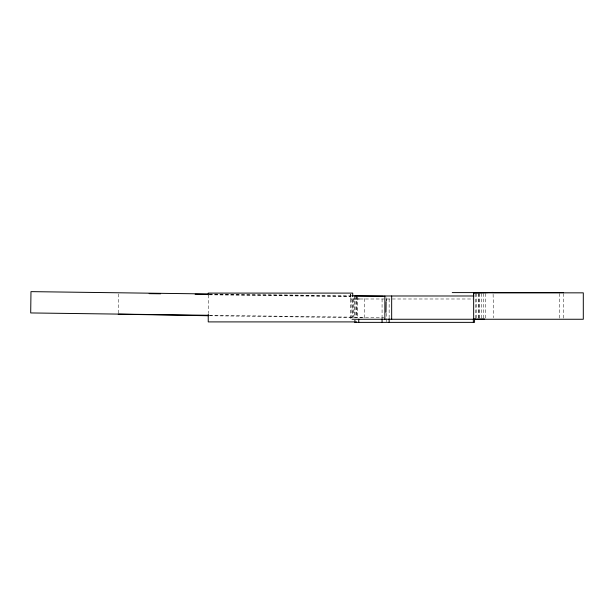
<?xml version="1.0" encoding="UTF-8"?>
<svg xmlns="http://www.w3.org/2000/svg" width="614" height="614" viewBox="0 0 614 614"><rect width="100%" height="100%" fill="white"/><g stroke="black" fill="none" stroke-linecap="round" stroke-linejoin="round"><path stroke-width="0.46" stroke-dasharray="3.07 2.3" d="M118.226 313.125L118.487 293.607M364.371 317.776L364.639 296.831M386.145 300.875L386.198 296.646M352.574 298.987L350.701 298.987L350.701 293.983M360.05 298.987L390.911 298.987M392.323 298.987L473.655 298.987M209.075 293.968L350.778 295.825M209.481 294.436L350.279 296.278M209.197 294.797L350.701 296.646M209.75 315.289L384.011 317.576M209.205 315.742L362.452 317.753M493.103 294.283L493.748 317.783M563.552 293.538L563.552 318.727M559.554 293.538L559.554 318.727M485.59 293.538L485.59 318.727M483.325 293.538L483.325 318.727M481.437 293.538L481.437 318.727M479.664 293.538L479.664 318.727M478.928 293.538L478.928 318.727M478.268 293.538L478.268 318.727M476.234 293.538L476.234 317.791M475.382 293.715L475.382 319.257M389.146 298.987L389.138 317.684M386.229 298.987L386.229 300.891M386.229 313.309L386.229 321.905M382.069 298.987L382.069 317.684M357.747 296.915L357.747 317.392M356.88 295.986L356.88 317.392M356.412 295.986L356.412 317.392M355.13 295.986L355.13 317.392M355.13 320.032L355.13 322.365M354.692 295.986L354.685 317.392M354.692 320.032L354.685 322.365M353.864 298.987L353.864 317.415M352.958 298.987L352.958 317.415M352.467 299.908L352.467 317.415M351.139 298.987L351.139 319.257M350.678 294.037L350.678 319.257M208.238 294.958L208.238 313.539"/><path stroke-width="0.92" d="M118.218 314.191L208.246 315.734M385.999 312.273L386.137 301.612M493.057 292.402L473.547 292.932L473.647 296.692M474.261 319.257L484.484 318.981M452.242 292.602L487.662 292.602M492.635 292.602L563.552 292.602M354.685 295.986L473.724 295.986M353.395 298.987L359.382 298.987M352.037 319.257L583.3 319.257L583.3 292.84L473.655 292.84L473.655 319.257M356.565 321.905L208.238 321.905L208.238 314.468M354.685 322.365L474.568 322.365L474.568 319.257M208.115 293.952L30.976 291.635L30.7 312.948L208.791 315.281M351.738 295.833L383.336 296.247M149.141 293.646L160.63 293.791M195.114 294.244L207.563 294.405M475.067 318.727L475.067 319.257M473.356 319.257L473.356 322.365M391.663 295.986L391.663 319.257M389.138 318.62L389.146 322.365M384.863 295.986L384.863 319.257M382.069 318.62L382.069 322.365M358.76 319.257L358.76 322.365M352.728 296.462L352.728 293.101L208.238 293.101L208.238 294.958"/></g></svg>
